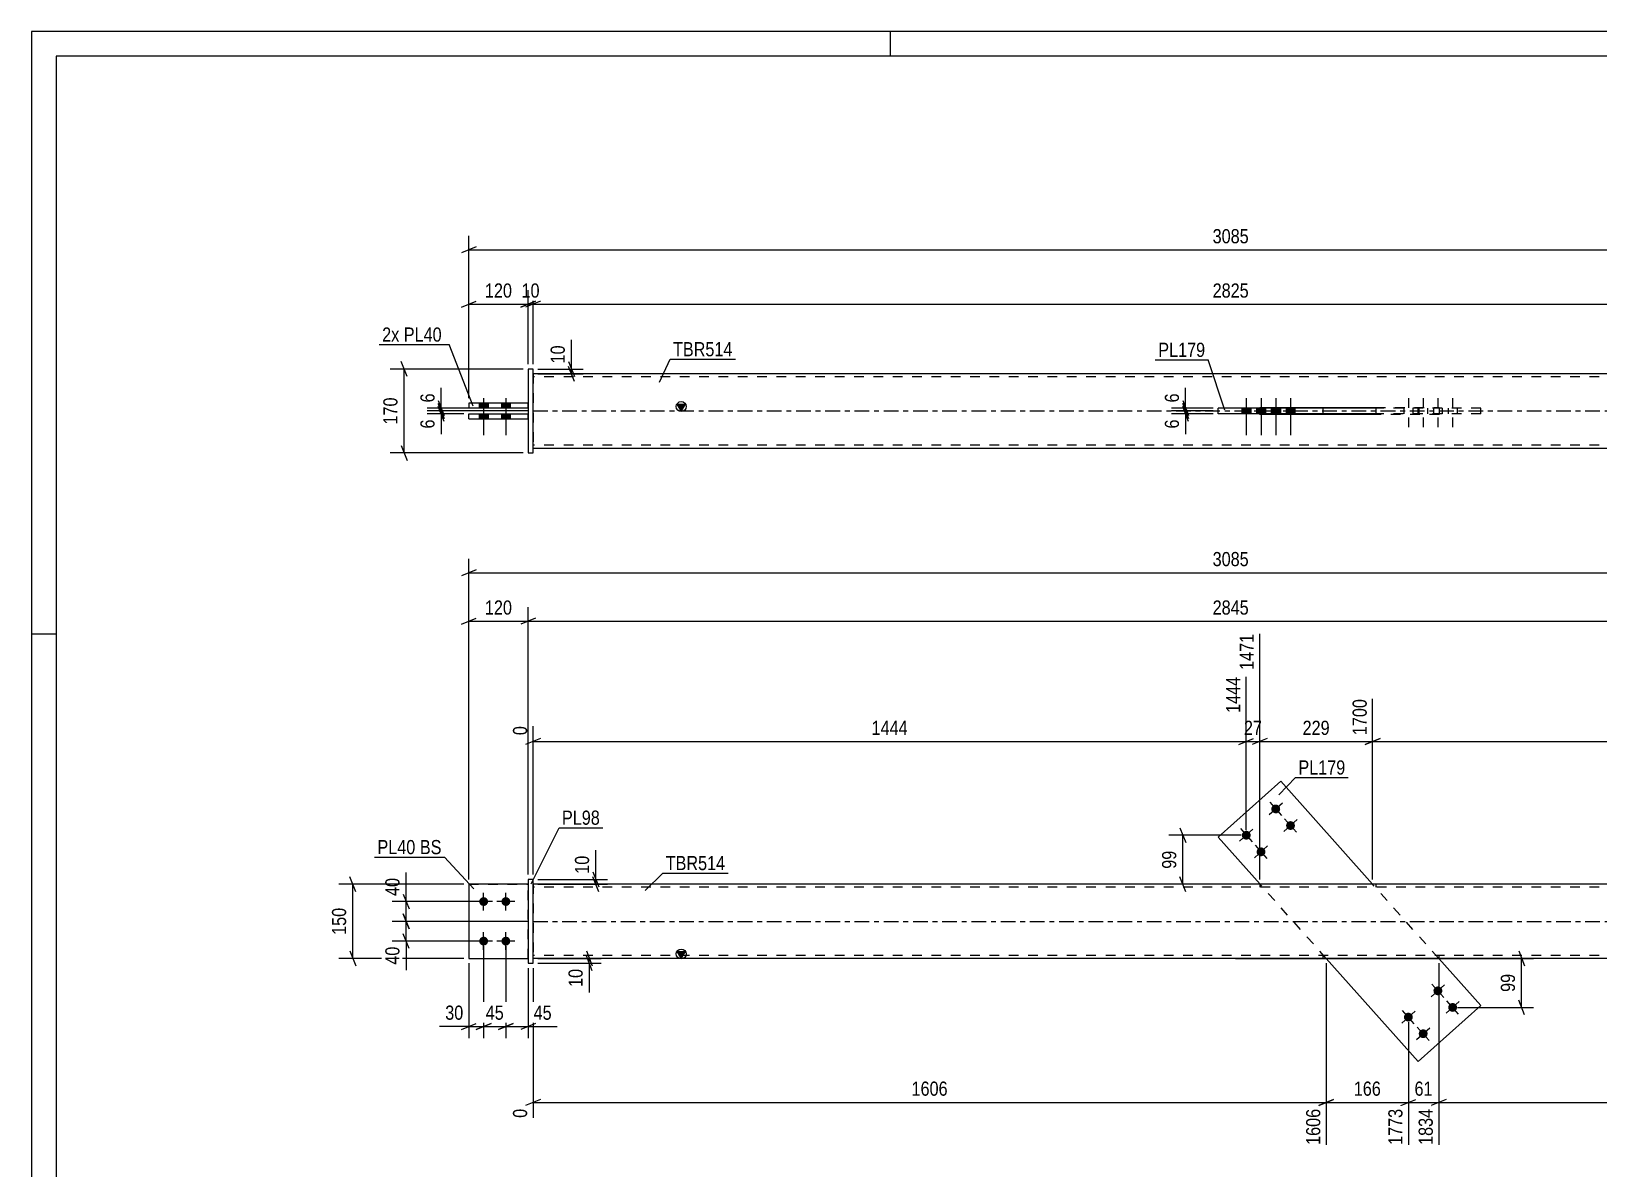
# Model space of a CAD drawing. Header units: millimetres. Extents: x 0 to 594, y 0 to 420.
# Drawn here: x 0 to 317.4, y 189.8 to 420 of the extents above; entities that cross this region are included whole.
import ezdxf

# ---------------------------------------------------------------- set-up
doc = ezdxf.new("R2010")
doc.units = ezdxf.units.MM
doc.linetypes.add('DXK_LINE_DOT2', pattern=[3.9198, 1.9599, -1.9599])
doc.linetypes.add('DXK_LINE_DOT3', pattern=[5.9187, 2.979, -0.9799, 0.9799, -0.9799])
doc.styles.add('Arial Narrow', font='ARIALN.TTF', dxfattribs={"height": 0.2})

# ---------------------------------------------------------------- blocks, each defined once
blk = doc.blocks.new('Unknown-580570844-1132')
at = {"color": 5, "linetype": 'Continuous'}
for p, q in [((594, 420), (0, 420)), ((0, 420), (0, 0)), ((174, 415), (174, 420)), ((589, 415), (5, 415)), ((5, 415), (5, 5)), ((5, 298), (0, 298))]:
    blk.add_line(p, q, dxfattribs=at)
blk = doc.blocks.new('Part-580570844-1690 - 1679')
at = {"color": 2, "linetype": 'Continuous'}
for p, q in [((253.01, 268.2), (240.33, 256.89)), ((271.61, 247.34), (253.01, 268.2)), ((248.84, 247.34), (240.33, 256.89)), ((280.81, 211.48), (262.21, 232.34)), ((293.5, 222.8), (284.99, 232.34)), ((293.5, 222.8), (280.81, 211.48))]:
    blk.add_line(p, q, dxfattribs=at)
at = {"color": 7, "linetype": 'DXK_LINE_DOT2'}
for p, q in [((262.21, 232.34), (248.84, 247.34)), ((284.99, 232.34), (271.61, 247.34))]:
    blk.add_line(p, q, dxfattribs=at)
blk = doc.blocks.new('Bolt-580570844-1682 - 1679')
at = {"linetype": 'Continuous'}
for points in [[(284.15, 225.17, -1), (285.49, 226.37, -1)], [(287.14, 221.81, -1), (288.48, 223.01, -1)], [(278.17, 219.85, -1), (279.52, 221.05, -1)], [(281.17, 216.49, -1), (282.51, 217.69, -1)]]:
    blk.add_hatch(color=1, dxfattribs=at).paths.add_polyline_path(points)
at = {"color": 1, "linetype": 'Continuous'}
for p, q in [((283.47, 224.57), (286.16, 226.97)), ((286.01, 224.43), (283.62, 227.12)), ((286.47, 221.22), (289.16, 223.61)), ((289.01, 221.07), (286.61, 223.76)), ((277.5, 219.25), (280.19, 221.65)), ((280.04, 219.1), (277.65, 221.79)), ((280.5, 215.89), (283.18, 218.29)), ((283.04, 215.75), (280.64, 218.43))]:
    blk.add_line(p, q, dxfattribs=at)
blk = doc.blocks.new('Bolt-580570844-1683 - 1679')
at = {"linetype": 'Continuous'}
for points in [[(252.66, 263.19, -1), (251.31, 261.99, -1)], [(246.69, 257.87, -1), (245.34, 256.67, -1)], [(255.65, 259.83, -1), (254.31, 258.63, -1)], [(249.68, 254.51, -1), (248.34, 253.31, -1)]]:
    blk.add_hatch(color=1, dxfattribs=at).paths.add_polyline_path(points)
at = {"color": 1, "linetype": 'Continuous'}
for p, q in [((253.33, 263.79), (250.64, 261.39)), ((250.79, 263.94), (253.18, 261.25)), ((256.32, 260.43), (253.64, 258.04)), ((253.78, 260.58), (256.18, 257.89)), ((247.36, 258.47), (244.67, 256.07)), ((244.82, 258.61), (247.21, 255.92)), ((250.35, 255.11), (247.67, 252.71)), ((247.81, 255.25), (250.21, 252.57))]:
    blk.add_line(p, q, dxfattribs=at)
blk = doc.blocks.new('Bolt-580570844-1684 - 1679')
at = {"linetype": 'Continuous'}
for points in [[(91.59, 242.94, -1), (91.59, 244.74, -1)], [(96.09, 242.94, -1), (96.09, 244.74, -1)], [(91.59, 234.94, -1), (91.59, 236.74, -1)], [(96.09, 234.94, -1), (96.09, 236.74, -1)]]:
    blk.add_hatch(color=1, dxfattribs=at).paths.add_polyline_path(points)
at = {"color": 1, "linetype": 'Continuous'}
for p, q in [((91.59, 242.04), (91.59, 245.64)), ((96.09, 242.04), (96.09, 245.64)), ((93.39, 243.84), (89.79, 243.84)), ((97.89, 243.84), (94.29, 243.84)), ((93.39, 235.84), (89.79, 235.84)), ((91.59, 234.04), (91.59, 237.64)), ((97.89, 235.84), (94.29, 235.84)), ((96.09, 234.04), (96.09, 237.64))]:
    blk.add_line(p, q, dxfattribs=at)
blk = doc.blocks.new('Part-580570844-1695 - 1679')
at = {"color": 2, "linetype": 'Continuous'}
for p, q in [((101.59, 248.34), (100.59, 248.34)), ((100.59, 248.34), (100.59, 231.34)), ((101.59, 231.34), (101.59, 248.34)), ((100.59, 231.34), (101.59, 231.34))]:
    blk.add_line(p, q, dxfattribs=at)
blk = doc.blocks.new('Part-580570844-1700 - 1679')
at = {"color": 7, "linetype": 'DXK_LINE_DOT2'}
for p, q in [((88.59, 247.34), (88.59, 232.34)), ((88.59, 247.34), (100.59, 247.34)), ((100.59, 247.34), (100.59, 232.34)), ((88.59, 232.34), (100.59, 232.34))]:
    blk.add_line(p, q, dxfattribs=at)
blk = doc.blocks.new('Part-580570844-1705 - 1679')
at = {"color": 2, "linetype": 'Continuous'}
for p, q in [((88.59, 247.34), (88.59, 232.34)), ((100.59, 247.34), (88.59, 247.34)), ((88.59, 232.34), (100.59, 232.34))]:
    blk.add_line(p, q, dxfattribs=at)
at = {"color": 7, "linetype": 'DXK_LINE_DOT2'}
blk.add_line((100.59, 232.34), (100.59, 247.34), dxfattribs=at)
blk = doc.blocks.new('Part-580570844-1721 - 1679')
at = {"linetype": 'Continuous'}
blk.add_hatch(color=2, dxfattribs=at).paths.add_polyline_path([(131.59, 232.34), (130.79, 233.74), (132.39, 233.74)])
at = {"color": 2, "linetype": 'Continuous'}
for p, q in [((384.14, 247.34), (101.59, 247.34)), ((384.14, 232.34), (101.59, 232.34)), ((131.59, 232.34), (130.79, 233.74)), ((130.79, 233.74), (132.39, 233.74)), ((132.39, 233.74), (131.59, 232.34))]:
    blk.add_line(p, q, dxfattribs=at)
at = {"color": 7, "linetype": 'DXK_LINE_DOT2'}
for p, q in [((101.59, 247.34), (101.59, 232.34)), ((384.14, 246.74), (101.59, 246.74)), ((248.74, 247.34), (248.74, 246.74)), ((272.25, 247.34), (272.25, 246.74)), ((384.14, 232.34), (384.14, 247.34)), ((384.14, 232.94), (101.59, 232.94)), ((261.58, 232.34), (261.58, 232.94)), ((285.09, 232.34), (285.09, 232.94))]:
    blk.add_line(p, q, dxfattribs=at)
at = {"color": 7, "linetype": 'DXK_LINE_DOT3'}
blk.add_line((101.59, 239.84), (384.14, 239.84), dxfattribs=at)
at = {"color": 2, "linetype": 'Continuous'}
blk.add_circle((131.59, 233.24), 1, dxfattribs=at)
blk = doc.blocks.new('Part-580570844-1415 - 1369')
at = {"color": 2, "linetype": 'Continuous'}
for p, q in [((88.59, 344.75), (88.59, 343.75)), ((100.59, 344.75), (88.59, 344.75)), ((100.59, 343.75), (88.59, 343.75))]:
    blk.add_line(p, q, dxfattribs=at)
at = {"color": 7, "linetype": 'DXK_LINE_DOT2'}
blk.add_line((100.59, 343.75), (100.59, 344.75), dxfattribs=at)
blk = doc.blocks.new('Part-580570844-1463 - 1369')
at = {"linetype": 'Continuous'}
blk.add_hatch(color=2, dxfattribs=at).paths.add_polyline_path([(131.59, 343.15), (130.79, 344.55), (132.39, 344.55)])
at = {"color": 2, "linetype": 'Continuous'}
for p, q in [((384.14, 350.65), (101.59, 350.65)), ((131.59, 343.15), (130.79, 344.55)), ((130.79, 344.55), (132.39, 344.55)), ((132.39, 344.55), (131.59, 343.15)), ((248.74, 343.85), (272.25, 343.85)), ((248.74, 343.75), (248.74, 343.85)), ((261.58, 343.75), (261.58, 343.85)), ((272.25, 343.85), (272.25, 342.45)), ((248.74, 342.55), (248.74, 342.45)), ((272.25, 342.45), (248.74, 342.45)), ((261.58, 342.55), (261.58, 342.45)), ((101.59, 335.65), (384.14, 335.65))]:
    blk.add_line(p, q, dxfattribs=at)
at = {"color": 7, "linetype": 'DXK_LINE_DOT2'}
for p, q in [((101.59, 350.65), (101.59, 335.65)), ((384.14, 350.05), (101.59, 350.05)), ((384.14, 350.65), (384.14, 335.65)), ((248.74, 342.45), (248.74, 343.75)), ((261.58, 342.45), (261.58, 343.75)), ((272.25, 343.85), (285.09, 343.85)), ((285.09, 343.85), (285.09, 342.45)), ((285.09, 342.45), (272.25, 342.45)), ((384.14, 336.25), (101.59, 336.25))]:
    blk.add_line(p, q, dxfattribs=at)
at = {"color": 7, "linetype": 'DXK_LINE_DOT3'}
blk.add_line((101.59, 343.15), (384.14, 343.15), dxfattribs=at)
at = {"color": 2, "linetype": 'Continuous'}
blk.add_circle((131.59, 344.05), 1, dxfattribs=at)
blk = doc.blocks.new('Part-580570844-1399 - 1369')
at = {"color": 2, "linetype": 'Continuous'}
for p, q in [((240.33, 342.55), (240.33, 343.75)), ((272.25, 343.75), (240.33, 343.75)), ((253.01, 342.55), (253.01, 343.75)), ((272.25, 342.55), (240.33, 342.55))]:
    blk.add_line(p, q, dxfattribs=at)
at = {"color": 7, "linetype": 'DXK_LINE_DOT2'}
for p, q in [((293.5, 343.75), (272.25, 343.75)), ((280.81, 342.55), (280.81, 343.75)), ((293.5, 342.55), (293.5, 343.75)), ((293.5, 342.55), (272.25, 342.55))]:
    blk.add_line(p, q, dxfattribs=at)
blk = doc.blocks.new('Part-580570844-1420 - 1369')
at = {"color": 2, "linetype": 'Continuous'}
for p, q in [((88.59, 341.55), (88.59, 342.55)), ((88.59, 342.55), (100.59, 342.55)), ((88.59, 341.55), (100.59, 341.55))]:
    blk.add_line(p, q, dxfattribs=at)
at = {"color": 7, "linetype": 'DXK_LINE_DOT2'}
blk.add_line((100.59, 341.55), (100.59, 342.55), dxfattribs=at)
blk = doc.blocks.new('Bolt-580570844-1372 - 1369')
at = {"linetype": 'Continuous'}
for points in [[(90.69, 343.75), (92.49, 343.75), (92.49, 344.75), (90.69, 344.75)], [(90.69, 343.75), (92.49, 343.75), (92.49, 344.75), (90.69, 344.75)], [(95.19, 343.75), (96.99, 343.75), (96.99, 344.75), (95.19, 344.75)], [(95.19, 343.75), (96.99, 343.75), (96.99, 344.75), (95.19, 344.75)], [(90.69, 341.55), (92.49, 341.55), (92.49, 342.55), (90.69, 342.55)], [(90.69, 341.55), (92.49, 341.55), (92.49, 342.55), (90.69, 342.55)], [(95.19, 341.55), (96.99, 341.55), (96.99, 342.55), (95.19, 342.55)], [(95.19, 341.55), (96.99, 341.55), (96.99, 342.55), (95.19, 342.55)]]:
    blk.add_hatch(color=1, dxfattribs=at).paths.add_polyline_path(points)
at = {"color": 1, "linetype": 'Continuous'}
for p, q in [((90.69, 344.75), (90.69, 343.75)), ((90.69, 344.75), (90.69, 343.75)), ((91.59, 345.75), (91.59, 338.25)), ((91.59, 345.75), (91.59, 338.25)), ((92.49, 344.75), (92.49, 343.75)), ((92.49, 344.75), (92.49, 343.75)), ((95.19, 344.75), (95.19, 343.75)), ((95.19, 344.75), (95.19, 343.75)), ((96.09, 345.75), (96.09, 338.25)), ((96.09, 345.75), (96.09, 338.25)), ((96.99, 344.75), (96.99, 343.75)), ((96.99, 344.75), (96.99, 343.75)), ((90.69, 342.55), (90.69, 341.55)), ((90.69, 342.55), (90.69, 341.55)), ((92.49, 342.55), (92.49, 341.55)), ((92.49, 342.55), (92.49, 341.55)), ((95.19, 342.55), (95.19, 341.55)), ((95.19, 342.55), (95.19, 341.55)), ((96.99, 342.55), (96.99, 341.55)), ((96.99, 342.55), (96.99, 341.55))]:
    blk.add_line(p, q, dxfattribs=at)
blk = doc.blocks.new('Part-580570844-1400 - 1369')
at = {"color": 2, "linetype": 'Continuous'}
for p, q in [((101.59, 351.65), (100.59, 351.65)), ((100.59, 351.65), (100.59, 334.65)), ((101.59, 334.65), (101.59, 351.65)), ((100.59, 334.65), (101.59, 334.65))]:
    blk.add_line(p, q, dxfattribs=at)
blk = doc.blocks.new('Bolt-580570844-1442 - 1369')
at = {"color": 1, "linetype": 'DXK_LINE_DOT2'}
for p, q in [((277.95, 343.75), (277.95, 342.55)), ((278.85, 345.75), (278.85, 338.25)), ((279.75, 343.75), (279.75, 342.55)), ((280.94, 343.75), (280.94, 342.55)), ((281.84, 345.75), (281.84, 338.25)), ((282.74, 343.75), (282.74, 342.55)), ((283.92, 343.75), (283.92, 342.55)), ((284.82, 345.75), (284.82, 338.25)), ((285.72, 343.75), (285.72, 342.55)), ((286.91, 343.75), (286.91, 342.55)), ((287.81, 345.75), (287.81, 338.25)), ((288.71, 343.75), (288.71, 342.55))]:
    blk.add_line(p, q, dxfattribs=at)
blk = doc.blocks.new('Bolt-580570844-1443 - 1369')
at = {"linetype": 'Continuous'}
for points in [[(246.91, 343.75), (245.11, 343.75), (245.11, 342.55), (246.91, 342.55)], [(249.91, 343.75), (248.11, 343.75), (248.11, 342.55), (249.91, 342.55)], [(252.89, 343.75), (251.09, 343.75), (251.09, 342.55), (252.89, 342.55)], [(255.88, 343.75), (254.08, 343.75), (254.08, 342.55), (255.88, 342.55)]]:
    blk.add_hatch(color=1, dxfattribs=at).paths.add_polyline_path(points)
at = {"color": 1, "linetype": 'Continuous'}
for p, q in [((245.11, 343.75), (245.11, 342.55)), ((246.01, 345.75), (246.01, 338.25)), ((246.91, 343.75), (246.91, 342.55)), ((248.11, 343.75), (248.11, 342.55)), ((249.01, 345.75), (249.01, 338.25)), ((249.91, 343.75), (249.91, 342.55)), ((251.09, 343.75), (251.09, 342.55)), ((251.99, 345.75), (251.99, 338.25)), ((252.89, 343.75), (252.89, 342.55)), ((254.08, 343.75), (254.08, 342.55)), ((254.98, 345.75), (254.98, 338.25)), ((255.88, 343.75), (255.88, 342.55))]:
    blk.add_line(p, q, dxfattribs=at)
blk = doc.blocks.new('StraightDimension-580570844-1817 - 1679')
at = {"color": 7, "linetype": 'Continuous'}
for p, q in [((101.59, 230.34), (101.59, 200.06)), ((262.21, 231.34), (262.21, 194.58)), ((103.09, 203.79), (100.09, 202.59)), ((101.59, 203.19), (262.21, 203.19)), ((260.71, 202.59), (263.71, 203.79))]:
    blk.add_line(p, q, dxfattribs=at)
at = {"color": 0}
blk.add_wipeout([(186.16, 203.94), (186.16, 208.14), (177.64, 208.14), (177.64, 203.94)], dxfattribs=at)
at = {"color": 0, "linetype": 'Continuous'}
for points in [[(100.99, 202.49), (96.79, 202.49), (96.79, 199.46), (100.99, 199.46)], [(261.61, 202.49), (257.41, 202.49), (257.41, 193.98), (261.61, 193.98)]]:
    blk.add_wipeout(points, dxfattribs=at)
at = {"color": 3, "style": 'Arial Narrow'}
blk.add_text('1606', height=2.863, dxfattribs=at).set_placement((178.24, 204.54))
at = {"color": 3, "linetype": 'Continuous', "style": 'Arial Narrow'}
for s, height, p in [('0', 2.86, (100.39, 200.06)), ('1606', 2.863, (261.01, 194.58))]:
    blk.add_text(s, height=height, rotation=90.0002, dxfattribs=at).set_placement(p)
blk = doc.blocks.new('StraightDimension-580570844-5245 - 1679')
at = {"color": 7, "linetype": 'Continuous'}
for p, q in [((248.74, 248.34), (248.74, 298.05)), ((246.01, 258.27), (246.01, 289.35)), ((244.51, 275.63), (247.51, 276.83)), ((246.01, 276.23), (248.74, 276.23)), ((250.24, 276.83), (247.24, 275.63))]:
    blk.add_line(p, q, dxfattribs=at)
at = {"color": 0, "linetype": 'Continuous'}
blk.add_wipeout([(248.14, 298.65), (243.94, 298.65), (243.94, 290.13), (248.14, 290.13)], dxfattribs=at)
at = {"color": 0}
blk.add_wipeout([(249.8, 276.98), (249.8, 281.18), (244.95, 281.18), (244.95, 276.98)], dxfattribs=at)
at = {"color": 3, "linetype": 'Continuous', "style": 'Arial Narrow'}
blk.add_text('1471', height=2.863, rotation=90.0002, dxfattribs=at).set_placement((247.54, 290.73))
at = {"color": 3, "style": 'Arial Narrow'}
blk.add_text('27', height=2.863, dxfattribs=at).set_placement((245.55, 277.58))
blk = doc.blocks.new('StraightDimension-580570844-1870 - 1679')
at = {"color": 7, "linetype": 'Continuous'}
for p, q in [((102.59, 232.34), (115.39, 232.34)), ((112.39, 233.84), (113.59, 230.84)), ((113.59, 229.84), (112.39, 232.84)), ((112.99, 231.34), (112.99, 232.34)), ((102.59, 231.34), (115.39, 231.34))]:
    blk.add_line(p, q, dxfattribs=at)
at = {"color": 0}
blk.add_wipeout([(112.24, 230.82), (108.04, 230.82), (108.04, 225.96), (112.24, 225.96)], dxfattribs=at)
at = {"color": 7, "linetype": 'Continuous'}
blk.add_line((112.99, 231.34), (112.99, 225.43), dxfattribs=at)
blk.add_line((112.99, 231.34), (112.99, 225.43), dxfattribs=at)
at = {"color": 3, "style": 'Arial Narrow'}
blk.add_text('10', height=2.863, rotation=90.0002, dxfattribs=at).set_placement((111.64, 226.56))
blk = doc.blocks.new('StraightDimension-580570844-1806 - 1679')
at = {"color": 7, "linetype": 'Continuous'}
for p, q in [((91.59, 234.84), (91.59, 216.17)), ((88.59, 231.34), (88.59, 216.17)), ((87.09, 217.97), (90.09, 219.17)), ((93.09, 219.17), (90.09, 217.97)), ((88.59, 218.57), (91.59, 218.57))]:
    blk.add_line(p, q, dxfattribs=at)
at = {"color": 0}
blk.add_wipeout([(88.06, 219.32), (88.06, 223.52), (83.21, 223.52), (83.21, 219.32)], dxfattribs=at)
at = {"color": 7, "linetype": 'Continuous'}
blk.add_line((88.59, 218.57), (82.68, 218.57), dxfattribs=at)
blk.add_line((88.59, 218.57), (82.68, 218.57), dxfattribs=at)
at = {"color": 3, "style": 'Arial Narrow'}
blk.add_text('30', height=2.863, dxfattribs=at).set_placement((83.81, 219.92))
blk = doc.blocks.new('StraightDimension-580570844-5244 - 1679')
at = {"color": 7, "linetype": 'Continuous'}
for p, q in [((248.74, 248.34), (248.74, 298.05)), ((271.61, 248.34), (271.61, 284.85)), ((250.24, 276.83), (247.24, 275.63)), ((248.74, 276.23), (271.61, 276.23)), ((270.11, 275.63), (273.11, 276.83))]:
    blk.add_line(p, q, dxfattribs=at)
at = {"color": 0, "linetype": 'Continuous'}
blk.add_wipeout([(271.01, 285.45), (266.81, 285.45), (266.81, 276.93), (271.01, 276.93)], dxfattribs=at)
at = {"color": 0}
blk.add_wipeout([(263.52, 276.98), (263.52, 281.18), (256.83, 281.18), (256.83, 276.98)], dxfattribs=at)
at = {"color": 3, "linetype": 'Continuous', "style": 'Arial Narrow'}
blk.add_text('1700', height=2.863, rotation=90.0002, dxfattribs=at).set_placement((270.41, 277.53))
at = {"color": 3, "style": 'Arial Narrow'}
blk.add_text('229', height=2.863, dxfattribs=at).set_placement((257.43, 277.58))
blk = doc.blocks.new('StraightDimension-580570844-5246 - 1679')
at = {"color": 7, "linetype": 'Continuous'}
for p, q in [((246.01, 258.27), (246.01, 289.35)), ((101.59, 249.34), (101.59, 279.36)), ((103.09, 276.83), (100.09, 275.63)), ((101.59, 276.23), (246.01, 276.23)), ((244.51, 275.63), (247.51, 276.83))]:
    blk.add_line(p, q, dxfattribs=at)
at = {"color": 0, "linetype": 'Continuous'}
for points in [[(245.41, 289.95), (241.21, 289.95), (241.21, 281.43), (245.41, 281.43)], [(100.99, 279.96), (96.79, 279.96), (96.79, 276.93), (100.99, 276.93)]]:
    blk.add_wipeout(points, dxfattribs=at)
at = {"color": 0}
blk.add_wipeout([(178.06, 276.98), (178.06, 281.18), (169.54, 281.18), (169.54, 276.98)], dxfattribs=at)
at = {"color": 3, "linetype": 'Continuous', "style": 'Arial Narrow'}
for s, height, p in [('1444', 2.863, (244.81, 282.03)), ('0', 2.86, (100.39, 277.53))]:
    blk.add_text(s, height=height, rotation=90.0002, dxfattribs=at).set_placement(p)
at = {"color": 3, "style": 'Arial Narrow'}
blk.add_text('1444', height=2.863, dxfattribs=at).set_placement((170.14, 277.58))
blk = doc.blocks.new('StraightDimension-580570844-4516 - 1679')
at = {"color": 7, "linetype": 'Continuous'}
for p, q in [((75.29, 245.34), (76.49, 242.34)), ((90.59, 243.84), (73.04, 243.84)), ((76.49, 238.34), (75.29, 241.34)), ((75.89, 239.84), (75.89, 243.84)), ((100.59, 239.84), (73.04, 239.84))]:
    blk.add_line(p, q, dxfattribs=at)
at = {"color": 0}
blk.add_wipeout([(75.14, 249.22), (70.94, 249.22), (70.94, 244.37), (75.14, 244.37)], dxfattribs=at)
at = {"color": 7, "linetype": 'Continuous'}
blk.add_line((75.89, 243.84), (75.89, 249.75), dxfattribs=at)
blk.add_line((75.89, 243.84), (75.89, 249.75), dxfattribs=at)
at = {"color": 3, "style": 'Arial Narrow'}
blk.add_text('40', height=2.863, rotation=90.0002, dxfattribs=at).set_placement((74.54, 244.97))
blk = doc.blocks.new('StraightDimension-580570844-1843 - 1679')
at = {"color": 7, "linetype": 'Continuous'}
for p, q in [((284.99, 231.34), (284.99, 194.58)), ((278.85, 219.45), (278.85, 194.58)), ((277.35, 202.59), (280.35, 203.79)), ((278.85, 203.19), (284.99, 203.19)), ((286.49, 203.79), (283.49, 202.59))]:
    blk.add_line(p, q, dxfattribs=at)
at = {"color": 0}
blk.add_wipeout([(284.35, 203.94), (284.35, 208.14), (279.49, 208.14), (279.49, 203.94)], dxfattribs=at)
at = {"color": 3, "style": 'Arial Narrow'}
blk.add_text('61', height=2.863, dxfattribs=at).set_placement((280.09, 204.54))
at = {"color": 0, "linetype": 'Continuous'}
blk.add_wipeout([(284.39, 202.49), (280.19, 202.49), (280.19, 193.98), (284.39, 193.98)], dxfattribs=at)
at = {"color": 3, "linetype": 'Continuous', "style": 'Arial Narrow'}
blk.add_text('1834', height=2.863, rotation=90.0002, dxfattribs=at).set_placement((283.79, 194.58))
blk = doc.blocks.new('StraightDimension-580570844-4894 - 1679')
at = {"color": 7, "linetype": 'Continuous'}
for p, q in [((245.01, 257.27), (230.33, 257.27)), ((232.58, 258.77), (233.78, 255.77)), ((233.18, 247.34), (233.18, 257.27)), ((233.78, 245.84), (232.58, 248.84)), ((242.22, 247.34), (230.33, 247.34))]:
    blk.add_line(p, q, dxfattribs=at)
at = {"color": 0}
blk.add_wipeout([(232.43, 254.73), (228.23, 254.73), (228.23, 249.88), (232.43, 249.88)], dxfattribs=at)
at = {"color": 3, "style": 'Arial Narrow'}
blk.add_text('99', height=2.863, rotation=90.0002, dxfattribs=at).set_placement((231.83, 250.48))
blk = doc.blocks.new('StraightDimension-580570844-5297 - 1679')
at = {"color": 7, "linetype": 'Continuous'}
for p, q in [((100.59, 249.34), (100.59, 303.43)), ((385.14, 232.34), (385.14, 303.43)), ((102.09, 301.18), (99.09, 299.98)), ((100.59, 300.58), (385.14, 300.58)), ((383.64, 299.98), (386.64, 301.18))]:
    blk.add_line(p, q, dxfattribs=at)
at = {"color": 0}
blk.add_wipeout([(247.12, 301.33), (247.12, 305.53), (238.61, 305.53), (238.61, 301.33)], dxfattribs=at)
at = {"color": 3, "style": 'Arial Narrow'}
blk.add_text('2845', height=2.863, dxfattribs=at).set_placement((239.21, 301.93))
blk = doc.blocks.new('StraightDimension-580570844-4742 - 1679')
at = {"color": 7, "linetype": 'Continuous'}
for p, q in [((88.59, 248.34), (88.59, 313.24)), ((397.14, 233.34), (397.14, 313.24)), ((90.09, 310.99), (87.09, 309.79)), ((88.59, 310.39), (397.14, 310.39)), ((395.64, 309.79), (398.64, 310.99))]:
    blk.add_line(p, q, dxfattribs=at)
at = {"color": 0}
blk.add_wipeout([(247.12, 311.14), (247.12, 315.34), (238.61, 315.34), (238.61, 311.14)], dxfattribs=at)
at = {"color": 3, "style": 'Arial Narrow'}
blk.add_text('3085', height=2.863, dxfattribs=at).set_placement((239.21, 311.74))
blk = doc.blocks.new('StraightDimension-580570844-1857 - 1679')
at = {"color": 7, "linetype": 'Continuous'}
for p, q in [((384.14, 247.34), (384.14, 194.58)), ((284.99, 231.34), (284.99, 194.58)), ((286.49, 203.79), (283.49, 202.59)), ((284.99, 203.19), (384.14, 203.19)), ((382.64, 202.59), (385.64, 203.79))]:
    blk.add_line(p, q, dxfattribs=at)
at = {"color": 0}
blk.add_wipeout([(337.91, 203.94), (337.91, 208.14), (331.22, 208.14), (331.22, 203.94)], dxfattribs=at)
at = {"color": 0, "linetype": 'Continuous'}
blk.add_wipeout([(383.54, 202.49), (379.34, 202.49), (379.34, 193.98), (383.54, 193.98)], dxfattribs=at)
at = {"color": 3, "style": 'Arial Narrow'}
blk.add_text('991', height=2.863, dxfattribs=at).set_placement((331.82, 204.54))
at = {"color": 3, "linetype": 'Continuous', "style": 'Arial Narrow'}
blk.add_text('2825', height=2.863, rotation=90.0002, dxfattribs=at).set_placement((382.94, 194.58))
blk = doc.blocks.new('StraightDimension-580570844-1792 - 1679')
at = {"color": 7, "linetype": 'Continuous'}
for p, q in [((96.09, 234.84), (96.09, 216.17)), ((100.59, 230.34), (100.59, 216.17)), ((94.59, 217.97), (97.59, 219.17)), ((102.09, 219.17), (99.09, 217.97)), ((96.09, 218.57), (100.59, 218.57))]:
    blk.add_line(p, q, dxfattribs=at)
at = {"color": 0}
blk.add_wipeout([(105.97, 219.32), (105.97, 223.52), (101.11, 223.52), (101.11, 219.32)], dxfattribs=at)
at = {"color": 7, "linetype": 'Continuous'}
blk.add_line((100.59, 218.57), (106.49, 218.57), dxfattribs=at)
blk.add_line((100.59, 218.57), (106.49, 218.57), dxfattribs=at)
at = {"color": 3, "style": 'Arial Narrow'}
blk.add_text('45', height=2.863, dxfattribs=at).set_placement((101.71, 219.92))
blk = doc.blocks.new('StraightDimension-580570844-5298 - 1679')
at = {"color": 7, "linetype": 'Continuous'}
for p, q in [((88.59, 248.34), (88.59, 303.43)), ((100.59, 249.34), (100.59, 303.43)), ((87.09, 299.98), (90.09, 301.18)), ((88.59, 300.58), (100.59, 300.58)), ((102.09, 301.18), (99.09, 299.98))]:
    blk.add_line(p, q, dxfattribs=at)
at = {"color": 0}
blk.add_wipeout([(97.93, 301.33), (97.93, 305.53), (91.25, 305.53), (91.25, 301.33)], dxfattribs=at)
at = {"color": 3, "style": 'Arial Narrow'}
blk.add_text('120', height=2.863, dxfattribs=at).set_placement((91.85, 301.93))
blk = doc.blocks.new('StraightDimension-580570844-1799 - 1679')
at = {"color": 7, "linetype": 'Continuous'}
for p, q in [((91.59, 234.84), (91.59, 216.17)), ((96.09, 234.84), (96.09, 216.17)), ((90.09, 217.97), (93.09, 219.17)), ((97.59, 219.17), (94.59, 217.97)), ((91.59, 218.57), (96.09, 218.57))]:
    blk.add_line(p, q, dxfattribs=at)
at = {"color": 0}
blk.add_wipeout([(96.27, 219.32), (96.27, 223.52), (91.41, 223.52), (91.41, 219.32)], dxfattribs=at)
at = {"color": 3, "style": 'Arial Narrow'}
blk.add_text('45', height=2.863, dxfattribs=at).set_placement((92.01, 219.92))
blk = doc.blocks.new('StraightDimension-580570844-1829 - 1679')
at = {"color": 7, "linetype": 'Continuous'}
for p, q in [((262.21, 231.34), (262.21, 194.58)), ((278.85, 219.45), (278.85, 194.58)), ((263.71, 203.79), (260.71, 202.59)), ((262.21, 203.19), (278.85, 203.19)), ((277.35, 202.59), (280.35, 203.79))]:
    blk.add_line(p, q, dxfattribs=at)
at = {"color": 0}
blk.add_wipeout([(273.87, 203.94), (273.87, 208.14), (267.19, 208.14), (267.19, 203.94)], dxfattribs=at)
at = {"color": 3, "style": 'Arial Narrow'}
blk.add_text('166', height=2.863, dxfattribs=at).set_placement((267.79, 204.54))
at = {"color": 0, "linetype": 'Continuous'}
blk.add_wipeout([(278.25, 202.49), (274.05, 202.49), (274.05, 193.98), (278.25, 193.98)], dxfattribs=at)
at = {"color": 3, "linetype": 'Continuous', "style": 'Arial Narrow'}
blk.add_text('1773', height=2.863, rotation=90.0002, dxfattribs=at).set_placement((277.65, 194.58))
blk = doc.blocks.new('StraightDimension-580570844-1879 - 1679')
at = {"color": 7, "linetype": 'Continuous'}
for p, q in [((102.59, 248.34), (116.69, 248.34)), ((113.69, 249.84), (114.89, 246.84)), ((114.89, 245.84), (113.69, 248.84)), ((114.29, 247.34), (114.29, 248.34)), ((102.59, 247.34), (116.69, 247.34))]:
    blk.add_line(p, q, dxfattribs=at)
at = {"color": 0}
blk.add_wipeout([(113.54, 253.72), (109.34, 253.72), (109.34, 248.87), (113.54, 248.87)], dxfattribs=at)
at = {"color": 7, "linetype": 'Continuous'}
blk.add_line((114.29, 248.34), (114.29, 254.25), dxfattribs=at)
blk.add_line((114.29, 248.34), (114.29, 254.25), dxfattribs=at)
at = {"color": 3, "style": 'Arial Narrow'}
blk.add_text('10', height=2.863, rotation=90.0002, dxfattribs=at).set_placement((112.94, 249.47))
blk = doc.blocks.new('StraightDimension-580570844-1946 - 1679')
at = {"color": 7, "linetype": 'Continuous'}
for p, q in [((65.69, 245.84), (64.49, 248.84)), ((87.59, 247.34), (62.24, 247.34)), ((65.09, 232.34), (65.09, 247.34)), ((87.59, 232.34), (62.24, 232.34)), ((64.49, 233.84), (65.69, 230.84))]:
    blk.add_line(p, q, dxfattribs=at)
at = {"color": 0}
blk.add_wipeout([(64.34, 243.18), (60.14, 243.18), (60.14, 236.5), (64.34, 236.5)], dxfattribs=at)
at = {"color": 3, "style": 'Arial Narrow'}
blk.add_text('150', height=2.863, rotation=90.0002, dxfattribs=at).set_placement((63.74, 237.1))
blk = doc.blocks.new('StraightDimension-580570844-1960 - 1679')
at = {"color": 7, "linetype": 'Continuous'}
for p, q in [((243.86, 232.34), (304.18, 232.34)), ((301.18, 233.84), (302.38, 230.84)), ((301.78, 222.41), (301.78, 232.34)), ((288.81, 222.41), (304.18, 222.41)), ((302.38, 220.91), (301.18, 223.91))]:
    blk.add_line(p, q, dxfattribs=at)
at = {"color": 0}
blk.add_wipeout([(301.03, 229.81), (296.83, 229.81), (296.83, 224.95), (301.03, 224.95)], dxfattribs=at)
at = {"color": 3, "style": 'Arial Narrow'}
blk.add_text('99', height=2.863, rotation=90.0002, dxfattribs=at).set_placement((300.43, 225.55))
blk = doc.blocks.new('StraightDimension-580570844-4517 - 1679')
at = {"color": 7, "linetype": 'Continuous'}
for p, q in [((75.29, 241.34), (76.49, 238.34)), ((100.59, 239.84), (73.04, 239.84)), ((75.89, 235.84), (75.89, 239.84)), ((90.59, 235.84), (73.04, 235.84)), ((76.49, 234.34), (75.29, 237.34))]:
    blk.add_line(p, q, dxfattribs=at)
at = {"color": 0}
blk.add_wipeout([(75.14, 235.32), (70.94, 235.32), (70.94, 230.46), (75.14, 230.46)], dxfattribs=at)
at = {"color": 7, "linetype": 'Continuous'}
blk.add_line((75.89, 235.84), (75.89, 229.93), dxfattribs=at)
blk.add_line((75.89, 235.84), (75.89, 229.93), dxfattribs=at)
at = {"color": 3, "style": 'Arial Narrow'}
blk.add_text('40', height=2.863, rotation=90.0002, dxfattribs=at).set_placement((74.54, 231.06))
blk = doc.blocks.new('StraightDimension-580570844-5243 - 1679')
at = {"color": 7, "linetype": 'Continuous'}
for p, q in [((271.61, 248.34), (271.61, 284.85)), ((384.14, 232.34), (384.14, 284.85)), ((273.11, 276.83), (270.11, 275.63)), ((271.61, 276.23), (384.14, 276.23)), ((382.64, 275.63), (385.64, 276.83))]:
    blk.add_line(p, q, dxfattribs=at)
at = {"color": 0, "linetype": 'Continuous'}
blk.add_wipeout([(383.54, 285.45), (379.34, 285.45), (379.34, 276.93), (383.54, 276.93)], dxfattribs=at)
at = {"color": 0}
blk.add_wipeout([(332.13, 276.98), (332.13, 281.18), (323.62, 281.18), (323.62, 276.98)], dxfattribs=at)
at = {"color": 3, "linetype": 'Continuous', "style": 'Arial Narrow'}
blk.add_text('2825', height=2.863, rotation=90.0002, dxfattribs=at).set_placement((382.94, 277.53))
at = {"color": 3, "style": 'Arial Narrow'}
blk.add_text('1125', height=2.863, dxfattribs=at).set_placement((324.22, 277.58))
blk = doc.blocks.new('StraightDimension-580570844-1495 - 1369')
at = {"color": 7, "linetype": 'Continuous'}
for p, q in [((100.59, 343.15), (80.15, 343.15)), ((82.4, 344.65), (83.6, 341.65)), ((83.6, 341.05), (82.4, 344.05)), ((83, 342.55), (83, 343.15)), ((87.59, 342.55), (80.15, 342.55))]:
    blk.add_line(p, q, dxfattribs=at)
at = {"color": 0}
blk.add_wipeout([(82.25, 342.03), (78.05, 342.03), (78.05, 339), (82.25, 339)], dxfattribs=at)
at = {"color": 7, "linetype": 'Continuous'}
blk.add_line((83, 342.55), (83, 338.48), dxfattribs=at)
blk.add_line((83, 342.55), (83, 338.48), dxfattribs=at)
at = {"color": 3, "style": 'Arial Narrow'}
blk.add_text('6', height=2.86, rotation=90.0002, dxfattribs=at).set_placement((81.65, 339.6))
blk = doc.blocks.new('StraightDimension-580570844-1542 - 1369')
at = {"color": 7, "linetype": 'Continuous'}
for p, q in [((239.33, 343.15), (230.89, 343.15)), ((233.14, 344.65), (234.34, 341.65)), ((234.34, 341.05), (233.14, 344.05)), ((233.74, 342.55), (233.74, 343.15)), ((239.33, 342.55), (230.89, 342.55))]:
    blk.add_line(p, q, dxfattribs=at)
at = {"color": 0}
blk.add_wipeout([(232.99, 342.03), (228.79, 342.03), (228.79, 339), (232.99, 339)], dxfattribs=at)
at = {"color": 7, "linetype": 'Continuous'}
blk.add_line((233.74, 342.55), (233.74, 338.48), dxfattribs=at)
blk.add_line((233.74, 342.55), (233.74, 338.48), dxfattribs=at)
at = {"color": 3, "style": 'Arial Narrow'}
blk.add_text('6', height=2.86, rotation=90.0002, dxfattribs=at).set_placement((232.39, 339.6))
blk = doc.blocks.new('StraightDimension-580570844-1531 - 1369')
at = {"color": 7, "linetype": 'Continuous'}
for p, q in [((76.09, 350.15), (74.89, 353.15)), ((99.59, 351.65), (72.64, 351.65)), ((75.49, 334.65), (75.49, 351.65)), ((99.59, 334.65), (72.64, 334.65)), ((74.89, 336.15), (76.09, 333.15))]:
    blk.add_line(p, q, dxfattribs=at)
at = {"color": 0}
blk.add_wipeout([(74.74, 346.5), (70.54, 346.5), (70.54, 339.81), (74.74, 339.81)], dxfattribs=at)
at = {"color": 3, "style": 'Arial Narrow'}
blk.add_text('170', height=2.863, rotation=90.0002, dxfattribs=at).set_placement((74.14, 340.41))
blk = doc.blocks.new('StraightDimension-580570844-1477 - 1369')
at = {"color": 7, "linetype": 'Continuous'}
for p, q in [((108.77, 353.15), (109.97, 350.15)), ((102.59, 351.65), (111.77, 351.65)), ((102.59, 350.65), (111.77, 350.65)), ((109.97, 349.15), (108.77, 352.15)), ((109.37, 350.65), (109.37, 351.65))]:
    blk.add_line(p, q, dxfattribs=at)
at = {"color": 0}
blk.add_wipeout([(108.62, 357.04), (104.42, 357.04), (104.42, 352.18), (108.62, 352.18)], dxfattribs=at)
at = {"color": 7, "linetype": 'Continuous'}
blk.add_line((109.37, 351.65), (109.37, 357.56), dxfattribs=at)
blk.add_line((109.37, 351.65), (109.37, 357.56), dxfattribs=at)
at = {"color": 3, "style": 'Arial Narrow'}
blk.add_text('10', height=2.863, rotation=90.0002, dxfattribs=at).set_placement((108.02, 352.78))
blk = doc.blocks.new('StraightDimension-580570844-1513 - 1369')
at = {"color": 7, "linetype": 'Continuous'}
for p, q in [((93.59, 343.75), (80.15, 343.75)), ((100.59, 343.15), (80.15, 343.15)), ((82.4, 345.25), (83.6, 342.25)), ((83.6, 341.65), (82.4, 344.65)), ((83, 343.15), (83, 343.75))]:
    blk.add_line(p, q, dxfattribs=at)
at = {"color": 0}
blk.add_wipeout([(82.25, 347.31), (78.05, 347.31), (78.05, 344.28), (82.25, 344.28)], dxfattribs=at)
at = {"color": 7, "linetype": 'Continuous'}
blk.add_line((83, 343.75), (83, 347.83), dxfattribs=at)
blk.add_line((83, 343.75), (83, 347.83), dxfattribs=at)
at = {"color": 3, "style": 'Arial Narrow'}
blk.add_text('6', height=2.86, rotation=90.0002, dxfattribs=at).set_placement((81.65, 344.88))
blk = doc.blocks.new('StraightDimension-580570844-1546 - 1369')
at = {"color": 7, "linetype": 'Continuous'}
for p, q in [((239.33, 343.75), (230.89, 343.75)), ((239.33, 343.15), (230.89, 343.15)), ((233.14, 345.25), (234.34, 342.25)), ((234.34, 341.65), (233.14, 344.65)), ((233.74, 343.15), (233.74, 343.75))]:
    blk.add_line(p, q, dxfattribs=at)
at = {"color": 0}
blk.add_wipeout([(232.99, 347.31), (228.79, 347.31), (228.79, 344.28), (232.99, 344.28)], dxfattribs=at)
at = {"color": 7, "linetype": 'Continuous'}
blk.add_line((233.74, 343.75), (233.74, 347.83), dxfattribs=at)
blk.add_line((233.74, 343.75), (233.74, 347.83), dxfattribs=at)
at = {"color": 3, "style": 'Arial Narrow'}
blk.add_text('6', height=2.86, rotation=90.0002, dxfattribs=at).set_placement((232.39, 344.88))
blk = doc.blocks.new('StraightDimension-580570844-1551 - 1369')
at = {"color": 7, "linetype": 'Continuous'}
for p, q in [((88.59, 345.75), (88.59, 378.6)), ((397.14, 344.75), (397.14, 378.6)), ((90.09, 376.35), (87.09, 375.15)), ((88.59, 375.75), (397.14, 375.75)), ((395.64, 375.15), (398.64, 376.35))]:
    blk.add_line(p, q, dxfattribs=at)
at = {"color": 0}
blk.add_wipeout([(247.12, 376.5), (247.12, 380.7), (238.61, 380.7), (238.61, 376.5)], dxfattribs=at)
at = {"color": 3, "style": 'Arial Narrow'}
blk.add_text('3085', height=2.863, dxfattribs=at).set_placement((239.21, 377.1))
blk = doc.blocks.new('StraightDimension-580570844-5094 - 1369')
at = {"color": 7, "linetype": 'Continuous'}
for p, q in [((103.09, 365.35), (100.09, 364.15)), ((101.59, 352.65), (101.59, 367.6)), ((382.64, 364.15), (385.64, 365.35)), ((384.14, 352.65), (384.14, 367.6)), ((101.59, 364.75), (384.14, 364.75))]:
    blk.add_line(p, q, dxfattribs=at)
at = {"color": 0}
blk.add_wipeout([(247.12, 365.5), (247.12, 369.7), (238.61, 369.7), (238.61, 365.5)], dxfattribs=at)
at = {"color": 3, "style": 'Arial Narrow'}
blk.add_text('2825', height=2.863, dxfattribs=at).set_placement((239.21, 366.1))
blk = doc.blocks.new('StraightDimension-580570844-5095 - 1369')
at = {"color": 7, "linetype": 'Continuous'}
for p, q in [((99.09, 364.15), (102.09, 365.35)), ((103.09, 365.35), (100.09, 364.15)), ((100.59, 352.65), (100.59, 367.6)), ((101.59, 352.65), (101.59, 367.6)), ((100.59, 364.75), (101.59, 364.75))]:
    blk.add_line(p, q, dxfattribs=at)
at = {"color": 0}
blk.add_wipeout([(103.52, 365.5), (103.52, 369.7), (98.66, 369.7), (98.66, 365.5)], dxfattribs=at)
at = {"color": 3, "style": 'Arial Narrow'}
blk.add_text('10', height=2.863, dxfattribs=at).set_placement((99.26, 366.1))
blk = doc.blocks.new('StraightDimension-580570844-5096 - 1369')
at = {"color": 7, "linetype": 'Continuous'}
for p, q in [((87.09, 364.15), (90.09, 365.35)), ((88.59, 345.75), (88.59, 367.6)), ((102.09, 365.35), (99.09, 364.15)), ((100.59, 352.65), (100.59, 367.6)), ((88.59, 364.75), (100.59, 364.75))]:
    blk.add_line(p, q, dxfattribs=at)
at = {"color": 0}
blk.add_wipeout([(97.93, 365.5), (97.93, 369.7), (91.25, 369.7), (91.25, 365.5)], dxfattribs=at)
at = {"color": 3, "style": 'Arial Narrow'}
blk.add_text('120', height=2.863, dxfattribs=at).set_placement((91.85, 366.1))
blk = doc.blocks.new('Mark-580570844-1691 - 1679')
at = {"color": 0}
blk.add_wipeout([(115.12, 259.39), (115.12, 262.39), (107.45, 262.39), (107.45, 259.39)], dxfattribs=at)
blk.add_wipeout([(115.12, 259.39), (115.12, 262.39), (107.45, 262.39), (107.45, 259.39)], dxfattribs=at)
at = {"color": 30, "linetype": 'Continuous'}
for p, q in [((101.23, 247.42), (106.85, 258.79)), ((106.85, 258.79), (115.72, 258.79))]:
    blk.add_line(p, q, dxfattribs=at)
at = {"color": 3, "style": 'Arial Narrow'}
blk.add_text('PL98', height=2.863, dxfattribs=at).set_placement((107.45, 259.39))
blk = doc.blocks.new('Mark-580570844-1686 - 1679')
at = {"color": 0}
blk.add_wipeout([(266.08, 269.56), (266.08, 272.56), (256.58, 272.56), (256.58, 269.56)], dxfattribs=at)
blk.add_wipeout([(266.08, 269.56), (266.08, 272.56), (256.58, 272.56), (256.58, 269.56)], dxfattribs=at)
at = {"color": 30, "linetype": 'Continuous'}
for p, q in [((252.59, 265.44), (255.98, 268.96)), ((255.98, 268.96), (266.68, 268.96))]:
    blk.add_line(p, q, dxfattribs=at)
at = {"color": 3, "style": 'Arial Narrow'}
blk.add_text('PL179', height=2.863, dxfattribs=at).set_placement((256.58, 269.56))
blk = doc.blocks.new('Mark-580570844-1717 - 1679')
at = {"color": 0}
blk.add_wipeout([(140.51, 250.21), (140.51, 253.21), (128.45, 253.21), (128.45, 250.21)], dxfattribs=at)
blk.add_wipeout([(140.51, 250.21), (140.51, 253.21), (128.45, 253.21), (128.45, 250.21)], dxfattribs=at)
at = {"color": 30, "linetype": 'Continuous'}
for p, q in [((124.32, 246.07), (127.85, 249.61)), ((127.85, 249.61), (141.11, 249.61))]:
    blk.add_line(p, q, dxfattribs=at)
at = {"color": 3, "style": 'Arial Narrow'}
blk.add_text('TBR514', height=2.863, dxfattribs=at).set_placement((128.45, 250.21))
blk = doc.blocks.new('MarkSet-580570844-2041 - 1679')
at = {"color": 0}
blk.add_wipeout([(77.77, 253.44), (77.77, 256.44), (70.09, 256.44), (70.09, 253.44)], dxfattribs=at)
blk.add_wipeout([(77.77, 253.44), (77.77, 256.44), (70.09, 256.44), (70.09, 253.44)], dxfattribs=at)
blk.add_wipeout([(83.05, 253.44), (83.05, 256.44), (78.67, 256.44), (78.67, 253.44)], dxfattribs=at)
blk.add_wipeout([(83.05, 253.44), (83.05, 256.44), (78.67, 256.44), (78.67, 253.44)], dxfattribs=at)
at = {"color": 30, "linetype": 'Continuous'}
for p in [(69.49, 252.84), (89.62, 246.4)]:
    blk.add_line(p, (83.65, 252.84), dxfattribs=at)
at = {"color": 3, "style": 'Arial Narrow'}
for s, p in [('PL40', (70.09, 253.44)), ('BS', (78.67, 253.44))]:
    blk.add_text(s, height=2.863, dxfattribs=at).set_placement(p)
blk = doc.blocks.new('Mark-580570844-1394 - 1369')
at = {"color": 0}
blk.add_wipeout([(237.7, 354.1), (237.7, 357.1), (228.2, 357.1), (228.2, 354.1)], dxfattribs=at)
blk.add_wipeout([(237.7, 354.1), (237.7, 357.1), (228.2, 357.1), (228.2, 354.1)], dxfattribs=at)
at = {"color": 30, "linetype": 'Continuous'}
for p in [(227.6, 353.5), (241.68, 343.32)]:
    blk.add_line(p, (238.3, 353.5), dxfattribs=at)
at = {"color": 3, "style": 'Arial Narrow'}
blk.add_text('PL179', height=2.863, dxfattribs=at).set_placement((228.2, 354.1))
blk = doc.blocks.new('Mark-580570844-1459 - 1369')
at = {"color": 0}
blk.add_wipeout([(141.98, 354.23), (141.98, 357.23), (129.93, 357.23), (129.93, 354.23)], dxfattribs=at)
blk.add_wipeout([(141.98, 354.23), (141.98, 357.23), (129.93, 357.23), (129.93, 354.23)], dxfattribs=at)
at = {"color": 30, "linetype": 'Continuous'}
for p, q in [((127.22, 348.96), (129.33, 353.63)), ((129.33, 353.63), (142.58, 353.63))]:
    blk.add_line(p, q, dxfattribs=at)
at = {"color": 3, "style": 'Arial Narrow'}
blk.add_text('TBR514', height=2.863, dxfattribs=at).set_placement((129.93, 354.23))
blk = doc.blocks.new('MarkSet-580570844-1664 - 1369')
at = {"color": 0}
blk.add_wipeout([(74.52, 357.19), (74.52, 360.19), (71.04, 360.19), (71.04, 357.19)], dxfattribs=at)
blk.add_wipeout([(74.52, 357.19), (74.52, 360.19), (71.04, 360.19), (71.04, 357.19)], dxfattribs=at)
blk.add_wipeout([(83.09, 357.19), (83.09, 360.19), (75.42, 360.19), (75.42, 357.19)], dxfattribs=at)
blk.add_wipeout([(83.09, 357.19), (83.09, 360.19), (75.42, 360.19), (75.42, 357.19)], dxfattribs=at)
at = {"color": 30, "linetype": 'Continuous'}
for p in [(70.44, 356.59), (89.44, 344.14)]:
    blk.add_line(p, (84.59, 356.59), dxfattribs=at)
at = {"color": 3, "style": 'Arial Narrow'}
for s, p in [('2x', (71.04, 357.19)), ('PL40', (75.42, 357.19))]:
    blk.add_text(s, height=2.863, dxfattribs=at).set_placement(p)

msp = doc.modelspace()

# ---------------------------------------------------------------- block references
for name in ['Unknown-580570844-1132', 'Part-580570844-1400 - 1369', 'Part-580570844-1463 - 1369', 'Part-580570844-1415 - 1369', 'Bolt-580570844-1372 - 1369', 'Part-580570844-1399 - 1369', 'Bolt-580570844-1443 - 1369', 'Bolt-580570844-1442 - 1369', 'Part-580570844-1420 - 1369', 'Part-580570844-1690 - 1679', 'Bolt-580570844-1683 - 1679', 'Part-580570844-1695 - 1679', 'Part-580570844-1700 - 1679', 'Part-580570844-1705 - 1679', 'Bolt-580570844-1684 - 1679', 'Part-580570844-1721 - 1679', 'Bolt-580570844-1682 - 1679']:
    msp.add_blockref(name, (0, 0))

# ---------------------------------------------------------------- next in the draw order: block references
for name in ['StraightDimension-580570844-1477 - 1369', 'StraightDimension-580570844-1495 - 1369', 'StraightDimension-580570844-1542 - 1369', 'StraightDimension-580570844-5245 - 1679', 'StraightDimension-580570844-1806 - 1679', 'StraightDimension-580570844-1817 - 1679', 'StraightDimension-580570844-1843 - 1679']:
    msp.add_blockref(name, (0, 0))

# ---------------------------------------------------------------- next in the draw order: block references
for name in ['StraightDimension-580570844-1531 - 1369', 'StraightDimension-580570844-1546 - 1369', 'StraightDimension-580570844-5244 - 1679', 'StraightDimension-580570844-1870 - 1679']:
    msp.add_blockref(name, (0, 0))

# ---------------------------------------------------------------- next in the draw order: block references
for name in ['StraightDimension-580570844-1513 - 1369', 'StraightDimension-580570844-5246 - 1679']:
    msp.add_blockref(name, (0, 0))

# ---------------------------------------------------------------- next in the draw order: block references
for name in ['StraightDimension-580570844-1551 - 1369', 'StraightDimension-580570844-4894 - 1679', 'StraightDimension-580570844-4516 - 1679']:
    msp.add_blockref(name, (0, 0))

# ---------------------------------------------------------------- next in the draw order: block references
for name in ['StraightDimension-580570844-5094 - 1369', 'StraightDimension-580570844-5297 - 1679']:
    msp.add_blockref(name, (0, 0))

# ---------------------------------------------------------------- next in the draw order: block references
for name in ['StraightDimension-580570844-5095 - 1369', 'Mark-580570844-1459 - 1369', 'Mark-580570844-1394 - 1369', 'StraightDimension-580570844-4742 - 1679', 'StraightDimension-580570844-1829 - 1679']:
    msp.add_blockref(name, (0, 0))

# ---------------------------------------------------------------- next in the draw order: block references
for name in ['StraightDimension-580570844-5096 - 1369', 'StraightDimension-580570844-5298 - 1679', 'Mark-580570844-1686 - 1679', 'Mark-580570844-1717 - 1679', 'StraightDimension-580570844-1857 - 1679', 'StraightDimension-580570844-1792 - 1679']:
    msp.add_blockref(name, (0, 0))

# ---------------------------------------------------------------- next in the draw order: block references
for name in ['MarkSet-580570844-1664 - 1369', 'StraightDimension-580570844-1879 - 1679', 'StraightDimension-580570844-1946 - 1679', 'StraightDimension-580570844-1799 - 1679', 'StraightDimension-580570844-1960 - 1679']:
    msp.add_blockref(name, (0, 0))

# ---------------------------------------------------------------- next in the draw order: block references
for name in ['StraightDimension-580570844-5243 - 1679', 'Mark-580570844-1691 - 1679', 'MarkSet-580570844-2041 - 1679', 'StraightDimension-580570844-4517 - 1679']:
    msp.add_blockref(name, (0, 0))

doc.saveas('drawing.dxf')
